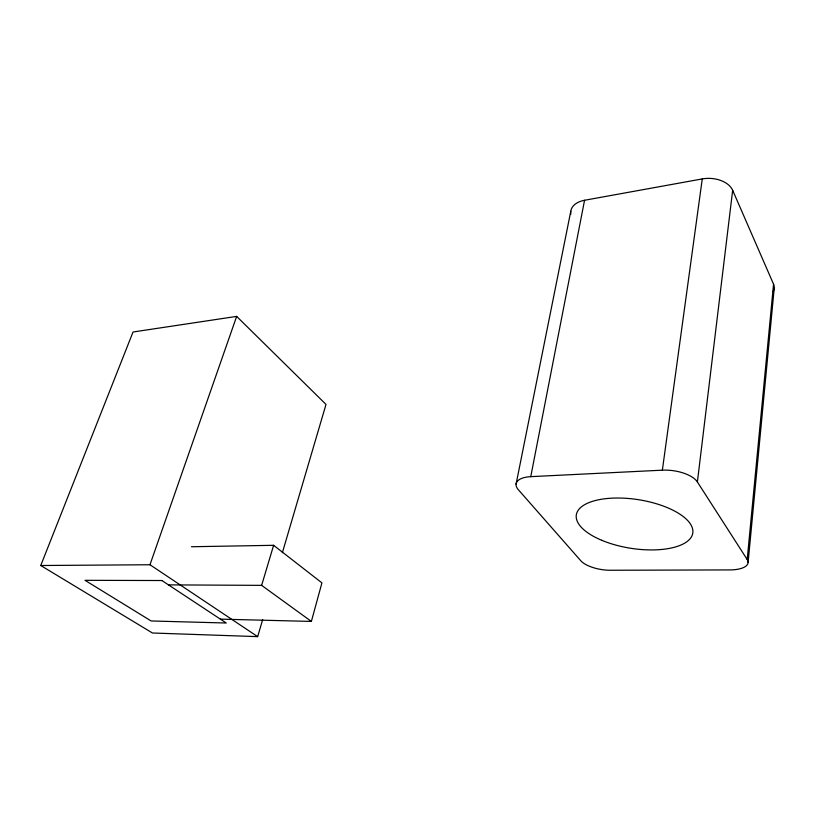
<?xml version="1.0" encoding="UTF-8"?>
<svg xmlns="http://www.w3.org/2000/svg" width="815" height="815" viewBox="0 0 815 815"><rect width="100%" height="100%" fill="white"/><g stroke="black" fill="none" stroke-linecap="round" stroke-linejoin="round"><path stroke-width="1.22" d="M584.559 200.266L530.759 476.653A25.428 11.115 10.9 0 0 518.33 489.703L580.8 560.761A23.289 9.067 9.9 0 0 610.211 570.255L729.863 569.919A25.173 9.933 7.4 0 0 747.202 559.528L773.557 284.201L732.665 190.303A24.114 15.719 2.4 0 0 702.265 178.923L584.559 200.266A22.382 14.385 8.1 0 0 570.836 214.162M748.109 562.401L774.25 287.838M747.202 559.528L697.395 481.981L732.665 190.303M697.395 481.981A27.557 12.357 7.7 0 0 662.361 470.173L702.265 178.923M516.078 484.161L570.775 211.299M220.376 619.135L311.371 621.427L321.925 582.878L273.616 545.306L191.433 546.743M282.357 552.743L326.01 404.413L236.656 316.393L133.039 332L40.75 565.508L152.456 633L257.662 636.637L262.674 619.614M311.371 621.427L261.635 585.364L273.616 545.306M40.75 565.508L149.98 564.744L236.656 316.393M530.759 476.653L662.361 470.173M168.481 584.875L261.635 585.364M149.98 564.744L257.662 636.637M773.557 284.201A22.28 12.979 2.5 0 1 773.058 291.638M161.879 580.525L85.025 580.321L151.132 620.969L226.254 623.017L161.879 580.525M601.796 540.314A58.925 24.593 8.9 0 0 692.74 533.326A58.925 24.593 8.9 0 0 609.121 498.342A58.925 24.593 8.9 0 0 601.796 540.314"/></g></svg>
